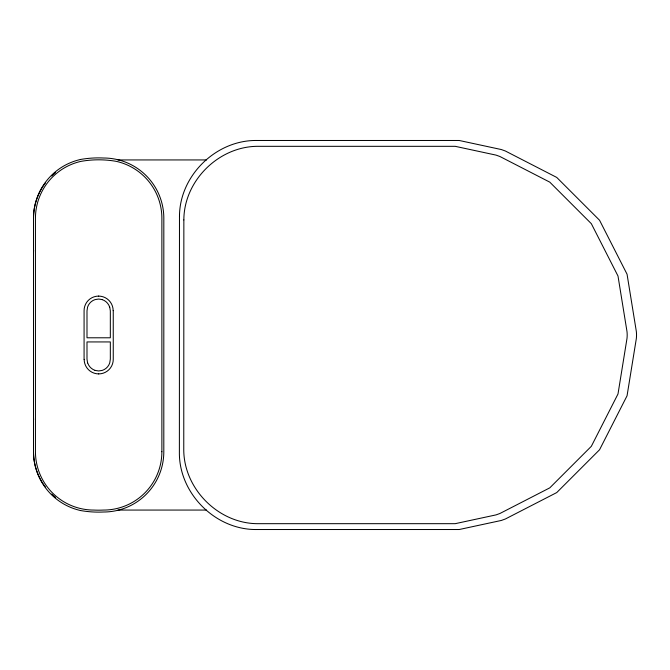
<?xml version="1.0" encoding="UTF-8"?>
<svg xmlns="http://www.w3.org/2000/svg" width="670" height="670" viewBox="0 0 670 670"><rect width="100%" height="100%" fill="white"/><g stroke="black" fill="none" stroke-linecap="round" stroke-linejoin="round"><path stroke-width="1" d="M117.92 159.937L206.553 159.937M84.077 359.363L84.077 310.637A14.539 14.539 0 0 1 98.616 296.098L98.708 296.098M98.616 373.902L98.708 373.902A14.539 14.539 0 0 0 113.255 359.363L113.255 310.637M117.92 510.063L206.553 510.063M102.292 299.616L98.666 299.046L95.031 299.616A11.583 11.583 0 0 0 87.594 307.053L86.991 310.863L86.991 337.789L110.332 337.789L110.332 310.863L109.729 307.053M95.031 370.384L98.666 370.954L102.292 370.384A11.583 11.583 0 0 0 109.729 362.947L110.332 359.137L110.332 341.935L86.991 341.935L86.991 359.137L87.594 362.947M98.616 296.098A14.539 14.539 0 0 1 113.155 310.637M98.708 373.902A14.539 14.539 0 0 1 84.169 359.363M102.192 299.616A11.583 11.583 0 0 1 109.637 307.053M95.132 370.384A11.583 11.583 0 0 1 87.695 362.947M80.383 510.506A104.068 104.068 0 0 0 103.632 512.006A60.233 60.233 0 0 0 163.807 451.823L163.823 218.177A60.233 60.233 0 0 0 103.632 158.011A104.068 104.068 0 0 0 80.383 159.494M80.383 159.51A60.233 60.233 0 0 0 33.517 218.177L33.5 451.823A60.233 60.233 0 0 0 80.383 510.49M33.5 253.302A40.845 40.845 0 0 1 33.617 250.253M33.617 419.747A40.845 40.845 0 0 1 33.5 416.698M33.5 218.294A58.357 58.357 0 0 1 45.61 182.692M51.682 175.967A58.357 58.357 0 0 1 55.468 172.667M55.468 497.333A58.357 58.357 0 0 1 51.682 494.033M45.61 487.308A58.357 58.357 0 0 1 33.5 451.706M179.476 216.385L179.384 451.982C178.697 493.38 215.522 530.205 256.92 529.518L459.21 529.518L501.328 520.456L505.314 519.016L556.736 492.576L599.558 449.754L627.053 395.794L636.324 338.635A31.833 31.833 0 0 0 636.324 331.365L627.053 274.206L599.558 220.246L556.736 177.424L505.314 150.984L501.328 149.544L459.21 140.482L256.92 140.482C216.167 139.837 179.535 175.573 179.476 216.385M183.856 219.944L183.764 448.473C183.094 488.623 218.822 524.35 258.972 523.68L455.19 523.68L496.043 514.887L499.912 513.496L549.794 487.852L591.334 446.312L618 393.968L626.986 338.526A30.879 30.879 0 0 0 626.986 331.474L618 276.032L591.334 223.688L549.794 182.148L499.912 156.504L496.043 155.113L455.19 146.32L258.972 146.32C219.433 145.692 183.907 180.356 183.856 219.944M161.88 451.706L161.88 218.294A58.357 58.357 0 0 0 116.513 161.395A101.631 101.631 0 0 0 80.819 161.395A58.357 58.357 0 0 0 35.443 218.294L35.443 451.706A58.357 58.357 0 0 0 93.8 510.063A101.631 101.631 0 0 0 103.523 510.063A58.357 58.357 0 0 0 161.88 451.706"/></g></svg>
